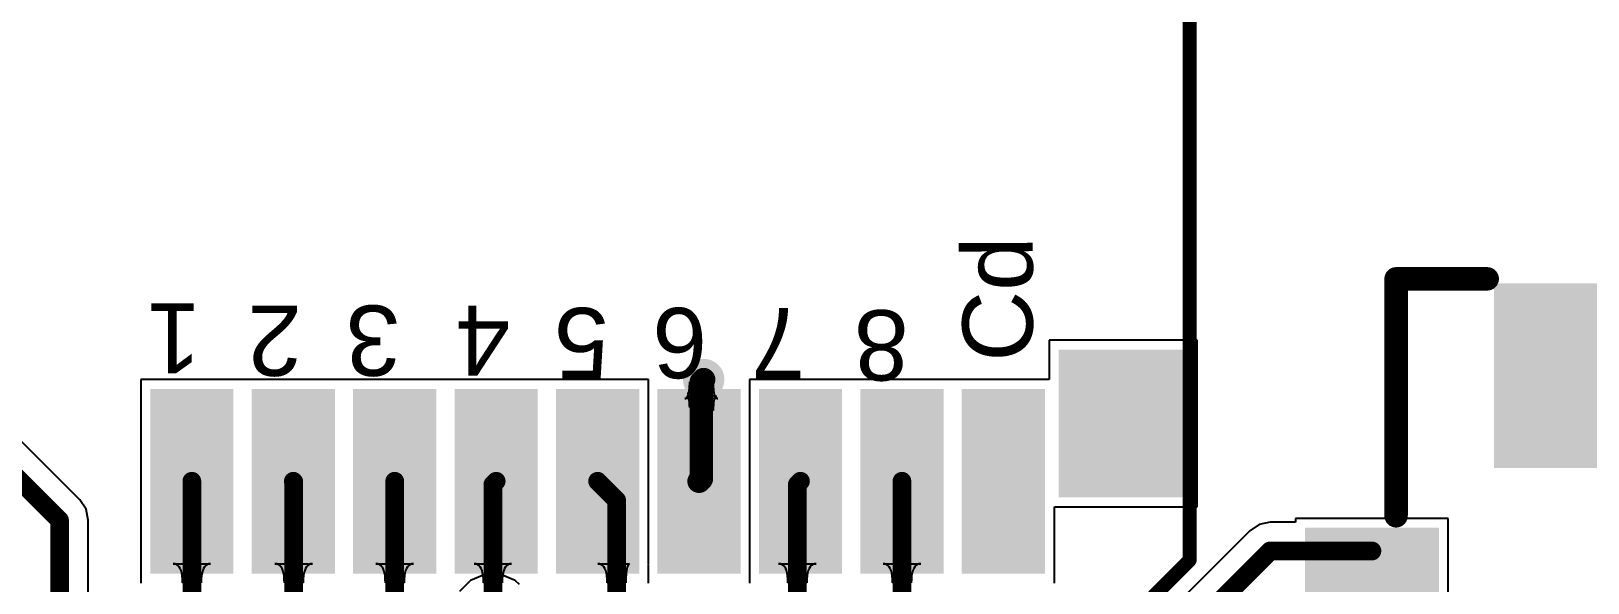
# Model space of a CAD drawing. Header units: millimetres. Extents: x -27 to 79, y -14 to 66.
# Drawn here: x 52.73 to 69.61, y 31.91 to 37.89 of the extents above; entities that cross this region are included whole.
import ezdxf

# ---------------------------------------------------------------- set-up
doc = ezdxf.new("R2010")
doc.units = ezdxf.units.MM
for name, color, linetype in [('BottomLayer', 5, 'Continuous'), ('TopLayer', 1, 'Continuous'), ('TopOverlay', 2, 'Continuous'), ('TopPaste', 8, 'Continuous'), ('TopSolder', 216, 'Continuous'), ('ViaHoleLayer', 16, 'Continuous')]:
    doc.layers.add(name, color=color, linetype=linetype)
doc.styles.add('Arial', font='arial.ttf', dxfattribs={"height": 0.2})

msp = doc.modelspace()

# ---------------------------------------------------------------- hatches: boundary and pattern name
at = {"layer": 'BottomLayer'}
h = msp.add_hatch(color=5, dxfattribs=at)
edge = h.paths.add_edge_path()
edge.add_arc((60.019, 34.111), 0.225, 0, 360)
at = {"layer": 'TopLayer'}
for points in [[(68.69, 33.253), (68.69, 35.053), (70.89, 35.053), (70.89, 33.253)], [(65.169, 32.936), (63.969, 32.936), (63.969, 34.336), (65.169, 34.336)], [(54.819, 32.109), (54.119, 32.109), (54.119, 33.909), (54.819, 33.909)], [(55.919, 32.109), (55.219, 32.109), (55.219, 33.909), (55.919, 33.909)], [(57.019, 32.109), (56.319, 32.109), (56.319, 33.909), (57.019, 33.909)], [(58.119, 32.109), (57.419, 32.109), (57.419, 33.909), (58.119, 33.909)], [(59.219, 32.109), (58.519, 32.109), (58.519, 33.909), (59.219, 33.909)], [(60.319, 32.109), (59.619, 32.109), (59.619, 33.909), (60.319, 33.909)], [(61.419, 32.109), (60.719, 32.109), (60.719, 33.909), (61.419, 33.909)], [(62.519, 32.109), (61.819, 32.109), (61.819, 33.909), (62.519, 33.909)], [(63.619, 32.109), (62.919, 32.109), (62.919, 33.909), (63.619, 33.909)], [(66.64, 32.103), (66.64, 32.403), (67.89, 32.403), (67.89, 32.103)]]:
    msp.add_hatch(color=1, dxfattribs=at).paths.add_polyline_path(points)
h = msp.add_hatch(color=1, dxfattribs=at)
edge = h.paths.add_edge_path()
edge.add_arc((60.019, 34.111), 0.225, 0, 360)
at = {"layer": 'TopPaste'}
for points in [[(68.69, 33.253), (68.69, 35.053), (70.89, 35.053), (70.89, 33.253)], [(65.169, 32.936), (63.969, 32.936), (63.969, 34.336), (65.169, 34.336)], [(54.819, 32.109), (54.119, 32.109), (54.119, 33.909), (54.819, 33.909)], [(55.919, 32.109), (55.219, 32.109), (55.219, 33.909), (55.919, 33.909)], [(57.019, 32.109), (56.319, 32.109), (56.319, 33.909), (57.019, 33.909)], [(58.119, 32.109), (57.419, 32.109), (57.419, 33.909), (58.119, 33.909)], [(59.219, 32.109), (58.519, 32.109), (58.519, 33.909), (59.219, 33.909)], [(60.319, 32.109), (59.619, 32.109), (59.619, 33.909), (60.319, 33.909)], [(61.419, 32.109), (60.719, 32.109), (60.719, 33.909), (61.419, 33.909)], [(62.519, 32.109), (61.819, 32.109), (61.819, 33.909), (62.519, 33.909)], [(63.619, 32.109), (62.919, 32.109), (62.919, 33.909), (63.619, 33.909)], [(66.64, 32.103), (66.64, 32.403), (67.89, 32.403), (67.89, 32.103)]]:
    msp.add_hatch(color=8, dxfattribs=at).paths.add_polyline_path(points)
at = {"layer": 'TopSolder'}
for points in [[(68.589, 33.151), (68.589, 35.154), (70.992, 35.154), (70.992, 33.151)], [(65.27, 32.834), (63.867, 32.834), (63.867, 34.437), (65.27, 34.437)], [(54.92, 32.007), (54.017, 32.007), (54.017, 34.01), (54.92, 34.01)], [(56.02, 32.007), (55.117, 32.007), (55.117, 34.01), (56.02, 34.01)], [(57.12, 32.007), (56.217, 32.007), (56.217, 34.01), (57.12, 34.01)], [(58.22, 32.007), (57.317, 32.007), (57.317, 34.01), (58.22, 34.01)], [(59.32, 32.007), (58.417, 32.007), (58.417, 34.01), (59.32, 34.01)], [(60.42, 32.007), (59.517, 32.007), (59.517, 34.01), (60.42, 34.01)], [(61.52, 32.007), (60.617, 32.007), (60.617, 34.01), (61.52, 34.01)], [(62.62, 32.007), (61.717, 32.007), (61.717, 34.01), (62.62, 34.01)], [(63.72, 32.007), (62.817, 32.007), (62.817, 34.01), (63.72, 34.01)], [(66.538, 32.001), (66.538, 32.505), (67.992, 32.505), (67.992, 32.001)], [(66.538, 31.501), (66.538, 32.005), (67.992, 32.005), (67.992, 31.501)]]:
    msp.add_hatch(color=216, dxfattribs=at).paths.add_polyline_path(points)
at = {"layer": 'ViaHoleLayer'}
h = msp.add_hatch(color=16, dxfattribs=at)
edge = h.paths.add_edge_path()
edge.add_arc((60.019, 34.111), 0.1, 0, 360)

# ---------------------------------------------------------------- linework, layer by layer
at = {"layer": 'BottomLayer'}
for p, q in [((57.49, 31.934), (57.37, 31.813)), ((57.647, 31.999), (57.49, 31.934)), ((57.818, 31.999), (57.647, 31.999)), ((57.975, 31.934), (57.818, 31.999)), ((58.02, 31.889), (57.975, 31.934))]:
    msp.add_line(p, q, dxfattribs=at)
at = {"layer": 'TopLayer'}
for p, q in [((53.253, 32.806), (51.439, 34.62)), ((65.372, 34.539), (63.765, 34.539)), ((63.765, 34.539), (63.765, 34.112)), ((65.372, 32.732), (65.372, 34.539)), ((59.422, 34.112), (53.915, 34.112)), ((53.915, 34.112), (53.915, 31.905)), ((59.422, 32.115), (59.422, 34.112)), ((63.765, 34.112), (60.515, 34.112)), ((60.515, 34.112), (60.515, 31.905)), ((59.841, 33.922), (59.848, 33.934)), ((59.849, 33.962), (59.844, 33.968)), ((59.844, 33.968), (60.157, 33.933)), ((59.848, 33.934), (59.853, 33.951)), ((59.852, 33.953), (59.849, 33.962)), ((59.856, 33.943), (59.852, 33.953)), ((59.853, 33.951), (59.858, 33.97)), ((59.859, 33.93), (59.856, 33.943)), ((59.858, 33.97), (59.862, 33.994)), ((59.862, 33.994), (59.865, 34.021)), ((59.865, 34.021), (59.867, 34.086)), ((59.867, 34.086), (60.121, 34.086)), ((60.121, 34.086), (60.121, 34.051)), ((60.121, 34.051), (60.125, 33.994)), ((60.125, 33.994), (60.129, 33.97)), ((60.129, 33.97), (60.134, 33.951)), ((60.134, 33.951), (60.14, 33.934)), ((60.14, 33.934), (60.147, 33.922)), ((60.157, 33.933), (60.15, 33.927)), ((59.814, 33.906), (59.824, 33.907)), ((60.174, 33.906), (59.814, 33.906)), ((59.824, 33.907), (59.833, 33.913)), ((59.833, 33.913), (59.841, 33.922)), ((59.861, 33.915), (59.859, 33.93)), ((59.866, 33.835), (59.861, 33.915)), ((59.867, 33.81), (59.866, 33.835)), ((60.121, 33.775), (59.867, 33.81)), ((60.124, 33.844), (60.121, 33.8)), ((60.121, 33.8), (60.121, 33.775)), ((60.127, 33.863), (60.124, 33.844)), ((60.13, 33.88), (60.127, 33.863)), ((60.134, 33.894), (60.13, 33.88)), ((60.139, 33.907), (60.134, 33.894)), ((60.144, 33.918), (60.139, 33.907)), ((60.15, 33.927), (60.144, 33.918)), ((60.147, 33.922), (60.155, 33.913)), ((60.155, 33.913), (60.164, 33.907)), ((60.164, 33.907), (60.174, 33.906)), ((53.321, 32.706), (53.253, 32.806)), ((53.344, 32.587), (53.321, 32.706)), ((53.344, 30.649), (53.344, 32.587)), ((63.822, 31.905), (63.822, 32.732)), ((63.822, 32.732), (65.372, 32.732)), ((68.093, 32.606), (66.437, 32.606)), ((66.437, 32.606), (66.437, 32.564)), ((68.093, 31.4), (68.093, 32.606)), ((65.942, 32.473), (64.244, 30.774)), ((66.043, 32.54), (65.942, 32.473)), ((66.162, 32.564), (66.043, 32.54)), ((66.437, 32.564), (66.162, 32.564)), ((54.285, 32.113), (54.265, 32.115)), ((54.265, 32.115), (54.672, 32.115)), ((54.302, 32.106), (54.285, 32.113)), ((54.317, 32.096), (54.302, 32.106)), ((54.33, 32.082), (54.317, 32.096)), ((54.342, 32.063), (54.33, 32.082)), ((54.607, 32.082), (54.596, 32.063)), ((54.62, 32.096), (54.607, 32.082)), ((54.635, 32.106), (54.62, 32.096)), ((54.653, 32.113), (54.635, 32.106)), ((54.672, 32.115), (54.653, 32.113)), ((55.39, 32.113), (55.37, 32.115)), ((55.37, 32.115), (55.777, 32.115)), ((55.407, 32.106), (55.39, 32.113)), ((55.422, 32.096), (55.407, 32.106)), ((55.435, 32.082), (55.422, 32.096)), ((55.447, 32.063), (55.435, 32.082)), ((55.712, 32.082), (55.701, 32.063)), ((55.725, 32.096), (55.712, 32.082)), ((55.74, 32.106), (55.725, 32.096)), ((55.758, 32.113), (55.74, 32.106)), ((55.777, 32.115), (55.758, 32.113)), ((56.485, 32.113), (56.465, 32.115)), ((56.465, 32.115), (56.872, 32.115)), ((56.502, 32.106), (56.485, 32.113)), ((56.517, 32.096), (56.502, 32.106)), ((56.53, 32.082), (56.517, 32.096)), ((56.542, 32.063), (56.53, 32.082)), ((56.807, 32.082), (56.796, 32.063)), ((56.82, 32.096), (56.807, 32.082)), ((56.835, 32.106), (56.82, 32.096)), ((56.853, 32.113), (56.835, 32.106)), ((56.872, 32.115), (56.853, 32.113)), ((57.549, 32.113), (57.529, 32.115)), ((57.529, 32.115), (57.936, 32.115)), ((57.566, 32.106), (57.549, 32.113)), ((57.581, 32.096), (57.566, 32.106)), ((57.594, 32.082), (57.581, 32.096)), ((57.606, 32.063), (57.594, 32.082)), ((57.871, 32.082), (57.86, 32.063)), ((57.884, 32.096), (57.871, 32.082)), ((57.899, 32.106), (57.884, 32.096)), ((57.917, 32.113), (57.899, 32.106)), ((57.936, 32.115), (57.917, 32.113)), ((58.89, 32.113), (58.871, 32.115)), ((58.871, 32.115), (59.216, 32.112)), ((58.908, 32.106), (58.89, 32.113)), ((58.923, 32.096), (58.908, 32.106)), ((58.936, 32.081), (58.923, 32.096)), ((58.947, 32.063), (58.936, 32.081)), ((59.19, 32.079), (59.186, 32.061)), ((59.195, 32.093), (59.19, 32.079)), ((59.201, 32.104), (59.195, 32.093)), ((59.208, 32.11), (59.201, 32.104)), ((59.216, 32.112), (59.208, 32.11)), ((59.423, 32.11), (59.422, 32.115)), ((59.422, 32.105), (59.423, 32.11)), ((59.422, 31.905), (59.422, 32.105)), ((60.851, 32.113), (60.831, 32.115)), ((60.831, 32.115), (61.238, 32.115)), ((60.868, 32.106), (60.851, 32.113)), ((60.883, 32.096), (60.868, 32.106)), ((60.896, 32.082), (60.883, 32.096)), ((60.908, 32.063), (60.896, 32.082)), ((61.173, 32.082), (61.162, 32.063)), ((61.186, 32.096), (61.173, 32.082)), ((61.201, 32.106), (61.186, 32.096)), ((61.219, 32.113), (61.201, 32.106)), ((61.238, 32.115), (61.219, 32.113)), ((61.985, 32.113), (61.965, 32.115)), ((61.965, 32.115), (62.372, 32.115)), ((62.002, 32.106), (61.985, 32.113)), ((62.017, 32.096), (62.002, 32.106)), ((62.03, 32.082), (62.017, 32.096)), ((62.042, 32.063), (62.03, 32.082)), ((62.307, 32.082), (62.296, 32.063)), ((62.32, 32.096), (62.307, 32.082)), ((62.335, 32.106), (62.32, 32.096)), ((62.353, 32.113), (62.335, 32.106)), ((62.372, 32.115), (62.353, 32.113)), ((54.351, 32.04), (54.342, 32.063)), ((54.358, 32.014), (54.351, 32.04)), ((54.363, 31.983), (54.358, 32.014)), ((54.366, 31.948), (54.363, 31.983)), ((54.367, 31.909), (54.366, 31.948)), ((54.57, 31.909), (54.367, 31.909)), ((54.571, 31.948), (54.57, 31.909)), ((54.574, 31.983), (54.571, 31.948)), ((54.579, 32.014), (54.574, 31.983)), ((54.587, 32.04), (54.579, 32.014)), ((54.596, 32.063), (54.587, 32.04)), ((55.456, 32.04), (55.447, 32.063)), ((55.463, 32.014), (55.456, 32.04)), ((55.468, 31.983), (55.463, 32.014)), ((55.471, 31.948), (55.468, 31.983)), ((55.472, 31.909), (55.471, 31.948)), ((55.675, 31.909), (55.472, 31.909)), ((55.676, 31.948), (55.675, 31.909)), ((55.679, 31.983), (55.676, 31.948)), ((55.684, 32.014), (55.679, 31.983)), ((55.692, 32.04), (55.684, 32.014)), ((55.701, 32.063), (55.692, 32.04)), ((56.551, 32.04), (56.542, 32.063)), ((56.558, 32.014), (56.551, 32.04)), ((56.563, 31.983), (56.558, 32.014)), ((56.566, 31.948), (56.563, 31.983)), ((56.567, 31.909), (56.566, 31.948)), ((56.77, 31.909), (56.567, 31.909)), ((56.771, 31.948), (56.77, 31.909)), ((56.774, 31.983), (56.771, 31.948)), ((56.779, 32.014), (56.774, 31.983)), ((56.787, 32.04), (56.779, 32.014)), ((56.796, 32.063), (56.787, 32.04)), ((57.615, 32.04), (57.606, 32.063)), ((57.622, 32.014), (57.615, 32.04)), ((57.627, 31.983), (57.622, 32.014)), ((57.63, 31.948), (57.627, 31.983)), ((57.631, 31.909), (57.63, 31.948)), ((57.834, 31.909), (57.631, 31.909)), ((57.835, 31.948), (57.834, 31.909)), ((57.838, 31.983), (57.835, 31.948)), ((57.843, 32.014), (57.838, 31.983)), ((57.851, 32.04), (57.843, 32.014)), ((57.86, 32.063), (57.851, 32.04)), ((58.956, 32.04), (58.947, 32.063)), ((58.964, 32.013), (58.956, 32.04)), ((58.969, 31.982), (58.964, 32.013)), ((58.972, 31.948), (58.969, 31.982)), ((58.973, 31.909), (58.972, 31.948)), ((59.176, 31.909), (58.973, 31.909)), ((59.179, 32.012), (59.176, 31.947)), ((59.176, 31.947), (59.176, 31.909)), ((59.182, 32.039), (59.179, 32.012)), ((59.186, 32.061), (59.182, 32.039)), ((60.917, 32.04), (60.908, 32.063)), ((60.924, 32.014), (60.917, 32.04)), ((60.929, 31.983), (60.924, 32.014)), ((60.932, 31.948), (60.929, 31.983)), ((60.933, 31.909), (60.932, 31.948)), ((61.136, 31.909), (60.933, 31.909)), ((61.137, 31.948), (61.136, 31.909)), ((61.14, 31.983), (61.137, 31.948)), ((61.145, 32.014), (61.14, 31.983)), ((61.153, 32.04), (61.145, 32.014)), ((61.162, 32.063), (61.153, 32.04)), ((62.051, 32.04), (62.042, 32.063)), ((62.058, 32.014), (62.051, 32.04)), ((62.063, 31.983), (62.058, 32.014)), ((62.066, 31.948), (62.063, 31.983)), ((62.067, 31.909), (62.066, 31.948)), ((62.27, 31.909), (62.067, 31.909)), ((62.271, 31.948), (62.27, 31.909)), ((62.274, 31.983), (62.271, 31.948)), ((62.279, 32.014), (62.274, 31.983)), ((62.287, 32.04), (62.279, 32.014)), ((62.296, 32.063), (62.287, 32.04))]:
    msp.add_line(p, q, dxfattribs=at)
for points, const_width in [([(51.129, 34.492), (53.034, 32.587)], 0.203), ([(59.994, 34.086), (60.019, 34.111)], 0.254), ([(59.994, 33.034), (59.994, 34.086)], 0.254), ([(54.469, 31.509), (54.469, 33.009)], 0.203), ([(55.569, 33.009), (55.574, 33.004)], 0.203), ([(55.574, 29.964), (55.574, 33.004)], 0.203), ([(56.669, 31.419), (56.669, 33.009)], 0.203), ([(57.733, 32.973), (57.769, 33.009)], 0.203), ([(58.869, 33.009), (59.074, 32.803)], 0.203), ([(59.969, 33.009), (59.994, 33.034)], 0.254), ([(61.035, 32.975), (61.069, 33.009)], 0.203), ([(62.169, 31.58), (62.169, 33.009)], 0.203), ([(57.733, 31.571), (57.733, 32.973)], 0.203), ([(61.035, 30.555), (61.035, 32.975)], 0.203), ([(59.074, 21.283), (59.074, 32.803)], 0.203), ([(53.034, 25.475), (53.034, 32.587)], 0.203), ([(64.464, 30.555), (66.162, 32.253)], 0.203), ([(66.162, 32.253), (67.265, 32.253)], 0.203)]:
    msp.add_lwpolyline(points, dxfattribs=dict(at, const_width=const_width))
for points, const_width in [([(59.93, 34.086, 1), (60.057, 34.086, 1)], 0.127), ([(59.93, 34.086, 1), (60.057, 34.086, 1)], 0.127), ([(59.955, 34.111, 1), (60.082, 34.111, 1)], 0.127), ([(54.418, 33.009, 1), (54.519, 33.009, 1)], 0.102), ([(55.518, 33.009, 1), (55.619, 33.009, 1)], 0.102), ([(55.523, 33.004, 1), (55.624, 33.004, 1)], 0.102), ([(55.523, 33.004, 1), (55.624, 33.004, 1)], 0.102), ([(56.618, 33.009, 1), (56.719, 33.009, 1)], 0.102), ([(57.718, 33.009, 1), (57.819, 33.009, 1)], 0.102), ([(58.818, 33.009, 1), (58.919, 33.009, 1)], 0.102), ([(59.905, 33.009, 1), (60.032, 33.009, 1)], 0.127), ([(59.93, 33.034, 1), (60.057, 33.034, 1)], 0.127), ([(59.93, 33.034, 1), (60.057, 33.034, 1)], 0.127), ([(61.018, 33.009, 1), (61.119, 33.009, 1)], 0.102), ([(62.118, 33.009, 1), (62.219, 33.009, 1)], 0.102), ([(57.682, 32.973, 1), (57.783, 32.973, 1)], 0.102), ([(57.682, 32.973, 1), (57.783, 32.973, 1)], 0.102), ([(60.984, 32.975, 1), (61.085, 32.975, 1)], 0.102), ([(60.984, 32.975, 1), (61.085, 32.975, 1)], 0.102), ([(59.023, 32.803, 1), (59.125, 32.803, 1)], 0.102), ([(59.023, 32.803, 1), (59.125, 32.803, 1)], 0.102), ([(52.983, 32.587, 1), (53.084, 32.587, 1)], 0.102), ([(52.983, 32.587, 1), (53.084, 32.587, 1)], 0.102), ([(66.111, 32.253, 1), (66.213, 32.253, 1)], 0.102), ([(66.111, 32.253, 1), (66.213, 32.253, 1)], 0.102), ([(67.214, 32.253, 1), (67.316, 32.253, 1)], 0.102)]:
    msp.add_lwpolyline(points, format="xyb", close=True, dxfattribs=dict(at, const_width=const_width))
at = {"layer": 'TopOverlay'}
for points, const_width in [([(65.289, 32.154), (65.289, 45.099)], 0.152), ([(67.528, 32.634), (67.528, 35.203)], 0.254), ([(67.528, 35.203), (68.515, 35.203)], 0.254), ([(64.894, 31.759), (65.289, 32.154)], 0.152)]:
    msp.add_lwpolyline(points, dxfattribs=dict(at, const_width=const_width))
for points, const_width in [([(67.464, 35.203, 1), (67.591, 35.203, 1)], 0.127), ([(67.464, 35.203, 1), (67.591, 35.203, 1)], 0.127), ([(68.452, 35.203, 1), (68.579, 35.203, 1)], 0.127), ([(67.464, 32.634, 1), (67.591, 32.634, 1)], 0.127), ([(65.251, 32.154, 1), (65.327, 32.154, 1)], 0.0762), ([(65.251, 32.154, 1), (65.327, 32.154, 1)], 0.0762)]:
    msp.add_lwpolyline(points, format="xyb", close=True, dxfattribs=dict(at, const_width=const_width))

# ---------------------------------------------------------------- texts
at = {"layer": 'TopOverlay', "style": 'Arial'}
for s, rotation, p in [('Cd', 90, (63.587, 34.304)), ('1', 180, (54.57, 34.939)), ('2', 180, (55.662, 34.914)), ('3', 180, (56.729, 34.914)), ('4', 180, (57.923, 34.914)), ('5', 180, (58.99, 34.888)), ('6', 180, (60.057, 34.888)), ('7', 180, (61.123, 34.888)), ('8', 180, (62.241, 34.863))]:
    msp.add_text(s, height=0.762, rotation=rotation, dxfattribs=at).set_placement(p)

doc.saveas('drawing.dxf')
